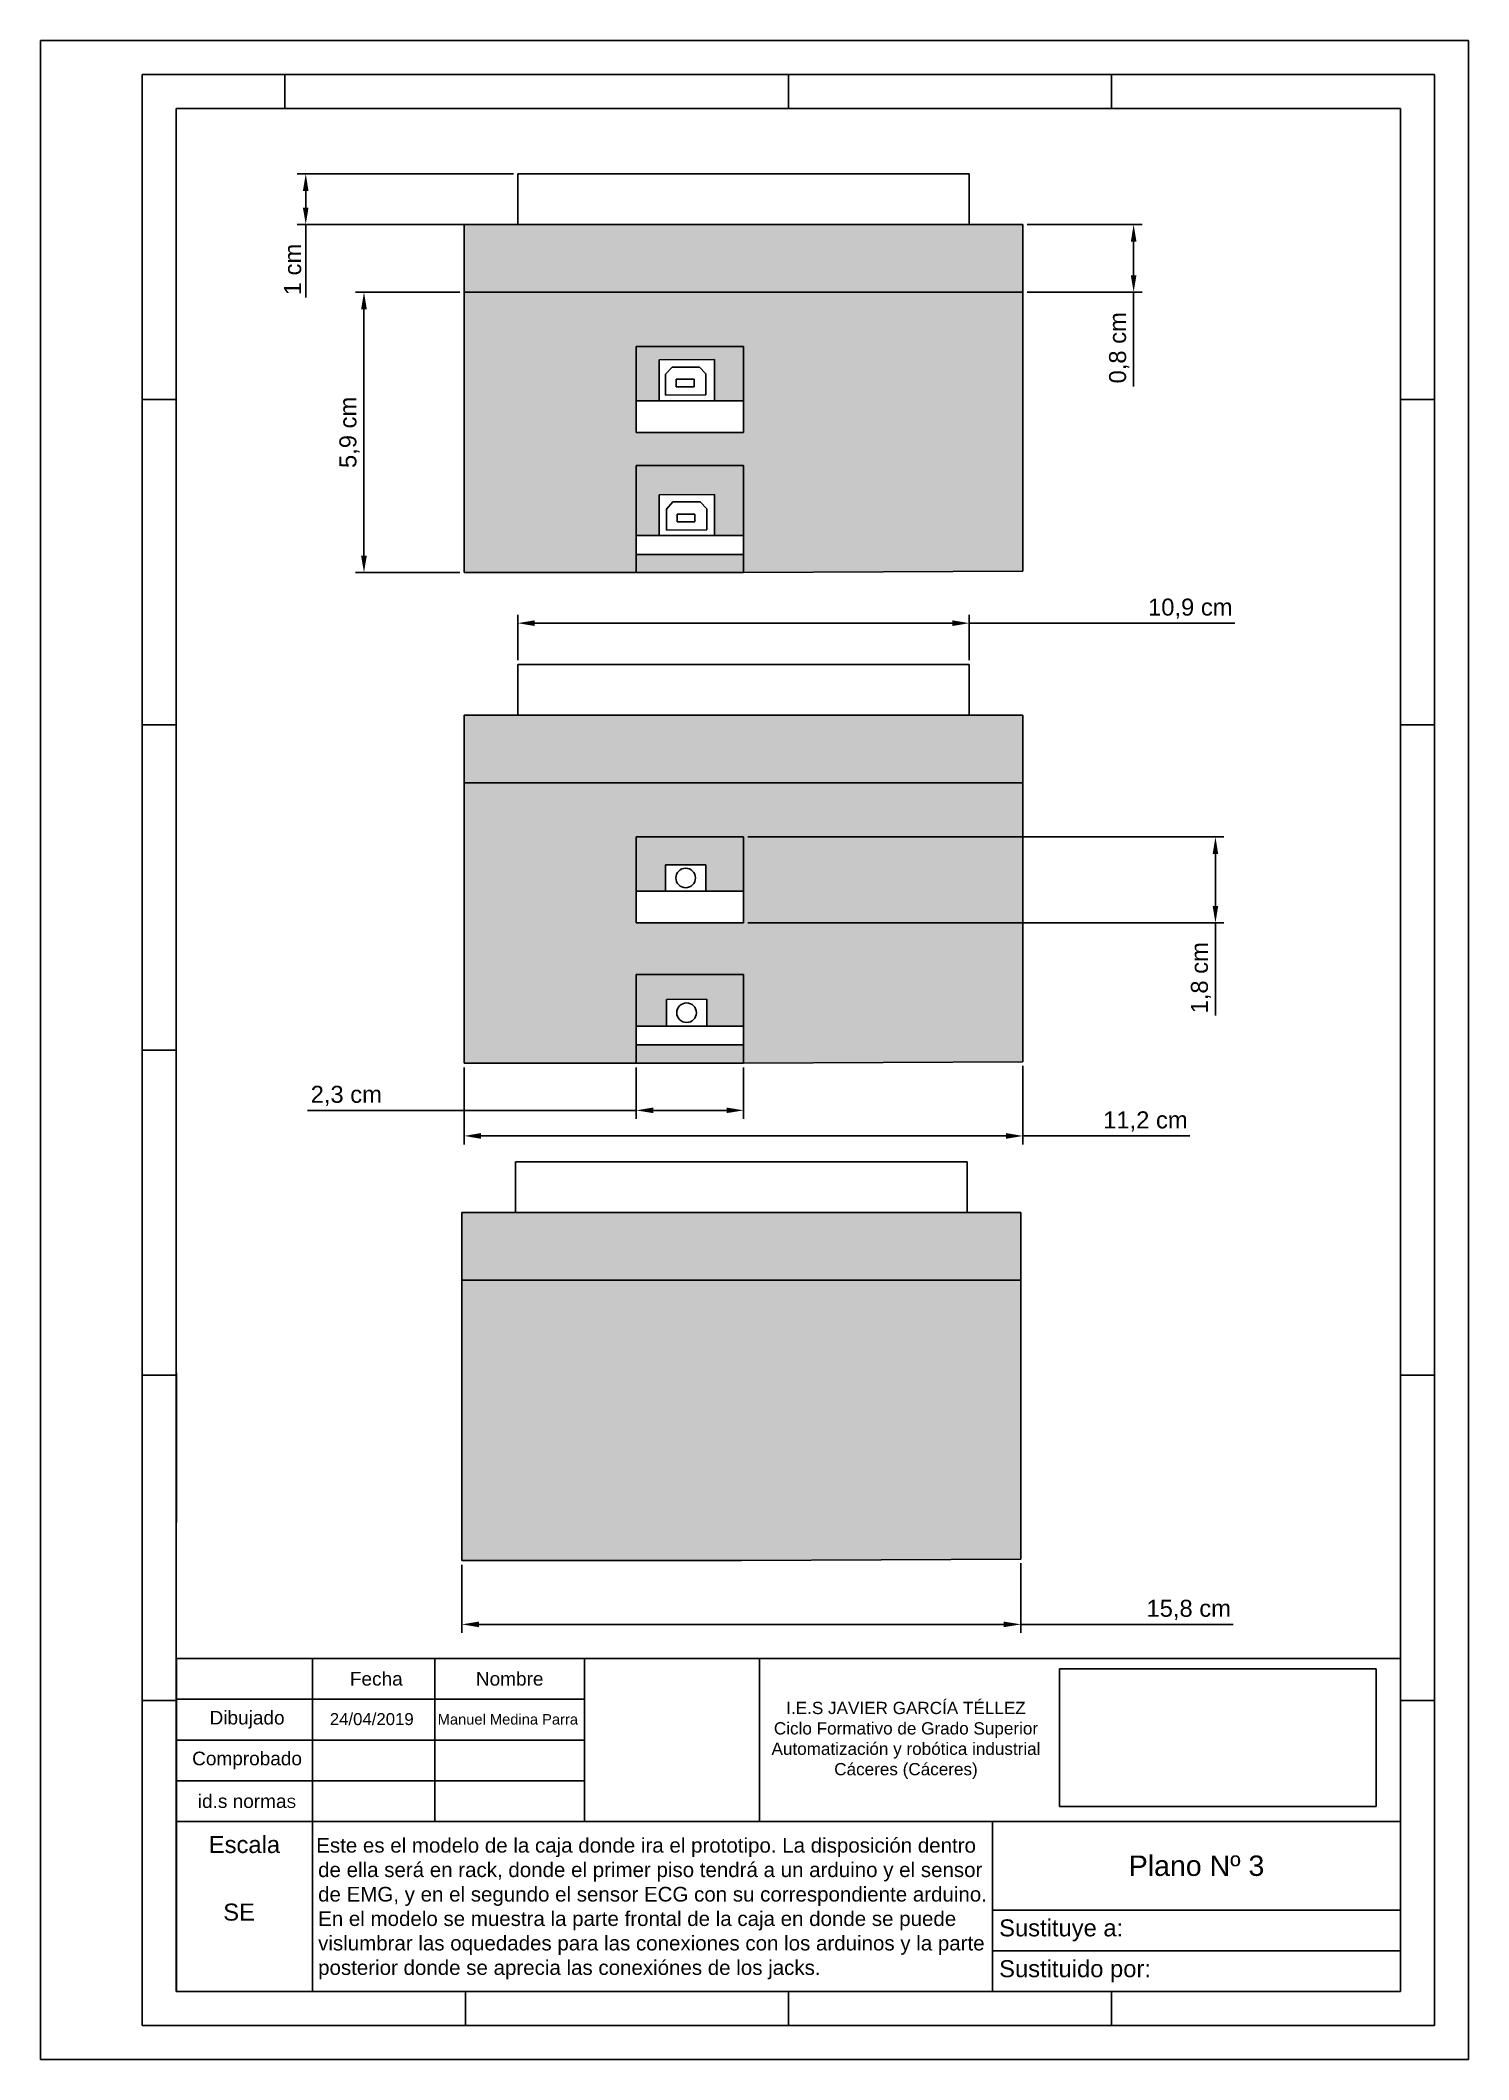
# Model space of a CAD drawing. Header units: millimetres. Extents: x 1693 to 1903, y 946 to 1243.
import ezdxf

# ---------------------------------------------------------------- set-up
doc = ezdxf.new("R2010")
doc.units = ezdxf.units.MM
doc.linetypes.add('JIS_02_4.0', pattern=[5.5, 4, -1.5])
doc.styles.get("Standard").update_dxf_attribs({"font": 'arial.ttf'})
doc.dimstyles.new('ISO-25', dxfattribs={"dimtxt": 2.5, "dimasz": 2.5, "dimexe": 1.25, "dimexo": 0.625, "dimtad": 1, "dimtxsty": 'Standard', "dimcen": 2.5, "dimadec": 0, "dimazin": 0, "dimtfac": 1, "dimtmove": 0, "dimatfit": 3, "dimfxl": 1, "dimarcsym": 0})
picture_1 = doc.add_image_def('image1.jpg', size_in_pixel=(1600, 696))

# ---------------------------------------------------------------- blocks, each defined once
blk = doc.blocks.new('*D10')
at = {"color": 0, "lineweight": -2, "transparency": 16777216}
for p, q in [((1837.81, 1216.05), (1854.71, 1216.05)), ((1853.46, 1213.55), (1853.46, 1208.6)), ((1837.81, 1206.1), (1854.71, 1206.1)), ((1853.46, 1206.1), (1853.46, 1192.24))]:
    blk.add_line(p, q, dxfattribs=at)
at = {"color": 0, "transparency": 16777216}
for points in [[(1853.05, 1213.55), (1853.88, 1213.55), (1853.46, 1216.05)], [(1853.05, 1208.6), (1853.88, 1208.6), (1853.46, 1206.1)]]:
    blk.add_solid(points, dxfattribs=at)
at = {"color": 0, "transparency": 16777216, "insert": (1851.33, 1197.92), "char_height": 2.5, "attachment_point": 5, "rotation": 90}
blk.add_mtext('0,8 cm', dxfattribs=at)
blk = doc.blocks.new('*D11')
at = {"color": 0, "lineweight": -2, "transparency": 16777216}
for p, q in [((1754.4, 1206.1), (1739.04, 1206.1)), ((1740.29, 1203.6), (1740.29, 1167.36)), ((1754.4, 1164.86), (1739.04, 1164.86))]:
    blk.add_line(p, q, dxfattribs=at)
at = {"color": 0, "transparency": 16777216}
for points in [[(1739.87, 1203.6), (1740.71, 1203.6), (1740.29, 1206.1)], [(1739.87, 1167.36), (1740.71, 1167.36), (1740.29, 1164.86)]]:
    blk.add_solid(points, dxfattribs=at)
at = {"color": 0, "transparency": 16777216, "insert": (1738.16, 1185.48), "char_height": 2.5, "attachment_point": 5, "rotation": 90}
blk.add_mtext('5,9 cm', dxfattribs=at)
blk = doc.blocks.new('*D12')
at = {"color": 0, "lineweight": -2, "transparency": 16777216}
for p, q in [((1796.73, 1125.97), (1866.74, 1125.97)), ((1865.49, 1123.47), (1865.49, 1115.83)), ((1796.73, 1113.33), (1866.74, 1113.33)), ((1865.49, 1113.33), (1865.49, 1099.7))]:
    blk.add_line(p, q, dxfattribs=at)
at = {"color": 0, "transparency": 16777216}
for points in [[(1865.07, 1123.47), (1865.9, 1123.47), (1865.49, 1125.97)], [(1865.07, 1115.83), (1865.9, 1115.83), (1865.49, 1113.33)]]:
    blk.add_solid(points, dxfattribs=at)
at = {"color": 0, "transparency": 16777216, "insert": (1863.36, 1105.26), "char_height": 2.5, "attachment_point": 5, "rotation": 90}
blk.add_mtext('1,8 cm', dxfattribs=at)
blk = doc.blocks.new('*D13')
at = {"color": 0, "lineweight": -2, "transparency": 16777216}
for p, q in [((1754.7, 1018.93), (1754.7, 1008.91)), ((1836.87, 1019.14), (1836.87, 1008.91)), ((1757.2, 1010.16), (1834.37, 1010.16)), ((1836.87, 1010.16), (1868.09, 1010.16))]:
    blk.add_line(p, q, dxfattribs=at)
at = {"color": 0, "transparency": 16777216}
for points in [[(1757.2, 1010.57), (1757.2, 1009.74), (1754.7, 1010.16)], [(1834.37, 1010.57), (1834.37, 1009.74), (1836.87, 1010.16)]]:
    blk.add_solid(points, dxfattribs=at)
at = {"color": 0, "transparency": 16777216, "insert": (1861.56, 1012.29), "char_height": 2.5, "attachment_point": 5}
blk.add_mtext('15,8 cm', dxfattribs=at)
blk = doc.blocks.new('*D14')
at = {"color": 0, "lineweight": -2, "transparency": 16777216}
for p, q in [((1762.28, 1223.51), (1730.48, 1223.51)), ((1731.73, 1221.01), (1731.73, 1218.55)), ((1762.28, 1216.05), (1730.48, 1216.05)), ((1731.73, 1216.05), (1731.73, 1205.33))]:
    blk.add_line(p, q, dxfattribs=at)
at = {"color": 0, "transparency": 16777216}
for points in [[(1731.31, 1221.01), (1732.14, 1221.01), (1731.73, 1223.51)], [(1731.31, 1218.55), (1732.14, 1218.55), (1731.73, 1216.05)]]:
    blk.add_solid(points, dxfattribs=at)
at = {"color": 0, "transparency": 16777216, "insert": (1729.82, 1209.44), "char_height": 2.5, "attachment_point": 5, "rotation": 90}
blk.add_mtext('1 cm', dxfattribs=at)
blk = doc.blocks.new('*D15')
at = {"color": 0, "lineweight": -2, "transparency": 16777216}
for p, q in [((1780.33, 1092.08), (1780.33, 1084.51)), ((1796.1, 1092.08), (1796.1, 1084.51)), ((1780.33, 1085.76), (1731.99, 1085.76)), ((1793.6, 1085.76), (1782.83, 1085.76))]:
    blk.add_line(p, q, dxfattribs=at)
at = {"color": 0, "transparency": 16777216}
for points in [[(1782.83, 1086.18), (1782.83, 1085.35), (1780.33, 1085.76)], [(1793.6, 1086.18), (1793.6, 1085.35), (1796.1, 1085.76)]]:
    blk.add_solid(points, dxfattribs=at)
at = {"color": 0, "transparency": 16777216, "insert": (1737.69, 1087.89), "char_height": 2.5, "attachment_point": 5}
blk.add_mtext('2,3 cm', dxfattribs=at)
blk = doc.blocks.new('*D16')
at = {"color": 0, "lineweight": -2, "transparency": 16777216}
for p, q in [((1762.91, 1151.98), (1762.91, 1158.67)), ((1829.3, 1151.98), (1829.3, 1158.67)), ((1765.41, 1157.42), (1826.8, 1157.42)), ((1829.3, 1157.42), (1868.33, 1157.42))]:
    blk.add_line(p, q, dxfattribs=at)
at = {"color": 0, "transparency": 16777216}
for points in [[(1765.41, 1157.84), (1765.41, 1157), (1762.91, 1157.42)], [(1826.8, 1157.84), (1826.8, 1157), (1829.3, 1157.42)]]:
    blk.add_solid(points, dxfattribs=at)
at = {"color": 0, "transparency": 16777216, "insert": (1861.79, 1159.55), "char_height": 2.5, "attachment_point": 5}
blk.add_mtext('10,9 cm', dxfattribs=at)
blk = doc.blocks.new('*D17')
at = {"color": 0, "lineweight": -2, "transparency": 16777216}
for p, q in [((1755.02, 1092.08), (1755.02, 1080.75)), ((1837.18, 1092.29), (1837.18, 1080.75)), ((1757.52, 1082), (1834.68, 1082)), ((1837.18, 1082), (1861.73, 1082))]:
    blk.add_line(p, q, dxfattribs=at)
at = {"color": 0, "transparency": 16777216}
for points in [[(1757.52, 1082.42), (1757.52, 1081.58), (1755.02, 1082)], [(1834.68, 1082.42), (1834.68, 1081.58), (1837.18, 1082)]]:
    blk.add_solid(points, dxfattribs=at)
at = {"color": 0, "transparency": 16777216, "insert": (1855.19, 1084.13), "char_height": 2.5, "attachment_point": 5}
blk.add_mtext('11,2 cm', dxfattribs=at)

msp = doc.modelspace()

# ---------------------------------------------------------------- hatches: boundary and pattern name
at = {"true_color": 0x636466}
h = msp.add_hatch(color=251, dxfattribs=at)
h.dxf.hatch_style = 1
h.paths.add_polyline_path([(1762.905, 1223.507), (1829.3, 1223.507), (1829.3, 1216.046), (1762.905, 1216.046)], flags=17)
edge = h.paths.add_edge_path()
edge.add_line((1762.905, 1223.507), (1829.3, 1223.507))
edge.add_line((1762.905, 1223.507), (1762.905, 1216.046))
edge.add_line((1762.905, 1216.046), (1755.021, 1216.046))
edge.add_line((1755.021, 1216.046), (1755.021, 1206.098))
edge.add_line((1755.021, 1206.098), (1762.905, 1206.098))
edge.add_line((1762.905, 1206.098), (1837.184, 1206.098))
edge.add_line((1837.184, 1206.098), (1837.184, 1216.046))
edge.add_line((1829.3, 1216.046), (1837.184, 1216.046))
edge.add_line((1829.3, 1223.507), (1829.3, 1216.046))
edge = h.paths.add_edge_path(flags=16)
edge.add_line((1762.905, 1216.046), (1829.3, 1216.046))
edge.add_line((1829.3, 1216.046), (1837.184, 1216.046))
edge.add_line((1837.184, 1216.046), (1837.184, 1206.098))
edge.add_line((1837.184, 1206.098), (1762.905, 1206.098))
edge.add_line((1755.021, 1206.098), (1762.905, 1206.098))
edge.add_line((1755.021, 1216.046), (1755.021, 1206.098))
edge.add_line((1762.905, 1216.046), (1755.021, 1216.046))
edge = h.paths.add_edge_path(flags=16)
edge.add_line((1837.184, 1206.098), (1829.3, 1206.098))
h = msp.add_hatch(color=251, dxfattribs=at)
h.dxf.hatch_style = 1
h.paths.add_polyline_path([(1755.021, 1216.046), (1837.184, 1216.046), (1837.184, 1206.098), (1829.3, 1206.098), (1755.021, 1206.098)])
h = msp.add_hatch(color=251, dxfattribs=at)
h.dxf.hatch_style = 1
h.paths.add_polyline_path([(1780.334, 1206.098), (1755.021, 1206.098), (1755.021, 1164.857), (1780.334, 1164.857)])
h.paths.add_polyline_path([(1796.103, 1164.857), (1796.103, 1206.098), (1829.3, 1206.098), (1837.184, 1206.098), (1837.184, 1165.064)])
at = {"true_color": 0xc7c8ca}
h = msp.add_hatch(color=9, dxfattribs=at)
h.dxf.hatch_style = 1
h.paths.add_polyline_path([(1780.334, 1206.098), (1796.103, 1206.098), (1796.103, 1190.145), (1791.823, 1190.145), (1791.823, 1196.183), (1783.672, 1196.133), (1783.672, 1190.145), (1780.334, 1190.145)])
at = {"true_color": 0x636466}
h = msp.add_hatch(color=251, dxfattribs=at)
h.dxf.hatch_style = 1
h.paths.add_polyline_path([(1780.334, 1206.098), (1796.103, 1206.098), (1796.103, 1198.122), (1780.334, 1198.122)])
at = {"true_color": 0xc7c8ca}
h = msp.add_hatch(color=9, dxfattribs=at)
h.dxf.hatch_style = 1
h.paths.add_polyline_path([(1796.103, 1185.478), (1780.334, 1185.478), (1780.334, 1170.305), (1783.672, 1170.305), (1783.672, 1176.293), (1791.823, 1176.343), (1791.823, 1170.305), (1796.103, 1170.305)])
at = {"true_color": 0x636466}
h = msp.add_hatch(color=251, dxfattribs=at)
h.dxf.hatch_style = 1
h.paths.add_polyline_path([(1796.103, 1185.478), (1780.334, 1185.478), (1780.334, 1180.631), (1796.103, 1180.631)])
at = {"true_color": 0xc7c8ca}
h = msp.add_hatch(color=9, dxfattribs=at)
h.dxf.hatch_style = 1
h.paths.add_polyline_path([(1780.334, 1167.53), (1796.103, 1167.53), (1796.103, 1164.857), (1780.334, 1164.857)])
at = {"true_color": 0x636466}
h = msp.add_hatch(color=251, dxfattribs=at)
h.dxf.hatch_style = 1
h.paths.add_polyline_path([(1762.905, 1151.356), (1829.3, 1151.356), (1829.3, 1143.895), (1762.905, 1143.895)], flags=17)
edge = h.paths.add_edge_path()
edge.add_line((1762.905, 1151.356), (1829.3, 1151.356))
edge.add_line((1762.905, 1151.356), (1762.905, 1143.895))
edge.add_line((1762.905, 1143.895), (1755.021, 1143.895))
edge.add_line((1755.021, 1143.895), (1755.021, 1133.947))
edge.add_line((1755.021, 1133.947), (1762.905, 1133.947))
edge.add_line((1762.905, 1133.947), (1837.184, 1133.947))
edge.add_line((1837.184, 1133.947), (1837.184, 1143.895))
edge.add_line((1829.3, 1143.895), (1837.184, 1143.895))
edge.add_line((1829.3, 1151.356), (1829.3, 1143.895))
edge = h.paths.add_edge_path(flags=16)
edge.add_line((1762.905, 1143.895), (1829.3, 1143.895))
edge.add_line((1829.3, 1143.895), (1837.184, 1143.895))
edge.add_line((1837.184, 1143.895), (1837.184, 1133.947))
edge.add_line((1837.184, 1133.947), (1762.905, 1133.947))
edge.add_line((1755.021, 1133.947), (1762.905, 1133.947))
edge.add_line((1755.021, 1143.895), (1755.021, 1133.947))
edge.add_line((1762.905, 1143.895), (1755.021, 1143.895))
edge = h.paths.add_edge_path(flags=16)
edge.add_line((1837.184, 1133.947), (1829.3, 1133.947))
h = msp.add_hatch(color=251, dxfattribs=at)
h.dxf.hatch_style = 1
h.paths.add_polyline_path([(1755.021, 1143.895), (1837.184, 1143.895), (1837.184, 1133.947), (1829.3, 1133.947), (1755.021, 1133.947)])
h = msp.add_hatch(color=251, dxfattribs=at)
h.dxf.hatch_style = 1
h.paths.add_polyline_path([(1780.334, 1133.947), (1755.021, 1133.947), (1755.021, 1092.706), (1780.334, 1092.706)])
h.paths.add_polyline_path([(1796.103, 1092.706), (1796.103, 1133.947), (1829.3, 1133.947), (1837.184, 1133.947), (1837.184, 1092.913)])
at = {"true_color": 0xc7c8ca}
h = msp.add_hatch(color=9, dxfattribs=at)
h.dxf.hatch_style = 1
h.paths.add_polyline_path([(1780.334, 1133.947), (1796.103, 1133.947), (1796.103, 1117.994), (1791.823, 1117.994), (1791.823, 1124.032), (1783.672, 1123.982), (1783.672, 1117.994), (1780.334, 1117.994)])
h = msp.add_hatch(color=9, dxfattribs=at)
h.dxf.hatch_style = 1
h.paths.add_polyline_path([(1784.625, 1117.994), (1780.334, 1117.994), (1780.334, 1133.947), (1796.103, 1133.947), (1796.103, 1117.994), (1790.559, 1117.994), (1790.559, 1121.895), (1784.625, 1121.895)])
at = {"true_color": 0x939598}
h = msp.add_hatch(color=252, dxfattribs=at)
h.dxf.hatch_style = 1
h.paths.add_polyline_path([(1780.334, 1133.947), (1796.103, 1133.947), (1796.103, 1125.971), (1780.334, 1125.971)])
at = {"true_color": 0x636466}
h = msp.add_hatch(color=251, dxfattribs=at)
h.dxf.hatch_style = 1
h.paths.add_polyline_path([(1780.334, 1133.947), (1796.103, 1133.947), (1796.103, 1125.971), (1780.334, 1125.971)])
at = {"true_color": 0xc7c8ca}
h = msp.add_hatch(color=9, dxfattribs=at)
h.dxf.hatch_style = 1
h.paths.add_polyline_path([(1796.103, 1113.327), (1780.334, 1113.327), (1780.334, 1098.154), (1783.672, 1098.154), (1783.672, 1104.142), (1791.823, 1104.192), (1791.823, 1098.154), (1796.103, 1098.154)])
h = msp.add_hatch(color=9, dxfattribs=at)
h.dxf.hatch_style = 1
h.paths.add_polyline_path([(1780.334, 1098.154), (1784.761, 1098.154), (1784.761, 1102.055), (1790.695, 1102.097), (1790.695, 1098.154), (1796.103, 1098.154), (1796.103, 1113.327), (1780.334, 1113.327)])
at = {"true_color": 0x636466}
h = msp.add_hatch(color=251, dxfattribs=at)
h.dxf.hatch_style = 1
h.paths.add_polyline_path([(1796.103, 1113.327), (1780.334, 1113.327), (1780.334, 1105.74), (1796.103, 1105.74)])
at = {"true_color": 0xc7c8ca}
h = msp.add_hatch(color=9, dxfattribs=at)
h.dxf.hatch_style = 1
h.paths.add_polyline_path([(1780.334, 1095.379), (1796.103, 1095.379), (1796.103, 1092.706), (1780.334, 1092.706)])
at = {"true_color": 0x636466}
h = msp.add_hatch(color=251, dxfattribs=at)
h.dxf.hatch_style = 1
h.paths.add_polyline_path([(1762.586, 1078.203), (1828.981, 1078.203), (1828.981, 1070.742), (1762.586, 1070.742)], flags=17)
edge = h.paths.add_edge_path()
edge.add_line((1762.586, 1078.203), (1828.981, 1078.203))
edge.add_line((1762.586, 1078.203), (1762.586, 1070.742))
edge.add_line((1762.586, 1070.742), (1754.701, 1070.742))
edge.add_line((1754.701, 1070.742), (1754.701, 1060.795))
edge.add_line((1754.701, 1060.795), (1762.586, 1060.795))
edge.add_line((1762.586, 1060.795), (1836.865, 1060.795))
edge.add_line((1836.865, 1060.795), (1836.865, 1070.742))
edge.add_line((1828.981, 1070.742), (1836.865, 1070.742))
edge.add_line((1828.981, 1078.203), (1828.981, 1070.742))
edge = h.paths.add_edge_path(flags=16)
edge.add_line((1762.586, 1070.742), (1828.981, 1070.742))
edge.add_line((1828.981, 1070.742), (1836.865, 1070.742))
edge.add_line((1836.865, 1070.742), (1836.865, 1060.795))
edge.add_line((1836.865, 1060.795), (1762.586, 1060.795))
edge.add_line((1754.701, 1060.795), (1762.586, 1060.795))
edge.add_line((1754.701, 1070.742), (1754.701, 1060.795))
edge.add_line((1762.586, 1070.742), (1754.701, 1070.742))
edge = h.paths.add_edge_path(flags=16)
edge.add_line((1836.865, 1060.795), (1828.981, 1060.795))
h = msp.add_hatch(color=251, dxfattribs=at)
h.dxf.hatch_style = 1
h.paths.add_polyline_path([(1754.701, 1070.742), (1836.865, 1070.742), (1836.865, 1060.795), (1828.981, 1060.795), (1754.701, 1060.795)])
h = msp.add_hatch(color=251, dxfattribs=at)
h.dxf.hatch_style = 1
h.paths.add_polyline_path([(1836.865, 1070.742), (1754.701, 1070.742), (1754.701, 1060.795), (1780.015, 1060.795), (1795.783, 1060.795), (1828.981, 1060.795), (1836.865, 1060.795)])
h.paths.add_polyline_path([(1836.865, 1060.795), (1828.981, 1060.795), (1795.783, 1060.795), (1780.015, 1060.795), (1754.701, 1060.795), (1754.701, 1019.553), (1780.015, 1019.553), (1795.783, 1019.553), (1836.865, 1019.761)])
h = msp.add_hatch(color=251, dxfattribs=at)
h.dxf.hatch_style = 1
h.paths.add_polyline_path([(1780.015, 1060.795), (1754.701, 1060.795), (1754.701, 1019.553), (1780.015, 1019.553)])
h.paths.add_polyline_path([(1795.783, 1019.553), (1795.783, 1060.795), (1828.981, 1060.795), (1836.865, 1060.795), (1836.865, 1019.761)])
h = msp.add_hatch(color=251, dxfattribs=at)
h.dxf.hatch_style = 1
h.paths.add_polyline_path([(1795.783, 1040.174), (1780.015, 1040.174), (1780.015, 1032.588), (1795.783, 1032.588)])

# ---------------------------------------------------------------- linework, layer by layer
for p, q in [((1902.713, 1243.139), (1692.713, 1243.139)), ((1692.713, 1243.139), (1692.713, 946.139)), ((1902.713, 946.139), (1902.713, 1243.139)), ((1897.713, 1238.139), (1707.693, 1238.139)), ((1707.693, 951.139), (1707.693, 1238.139)), ((1728.659, 1238.139), (1728.659, 1233.139)), ((1802.703, 1238.139), (1802.703, 1233.14)), ((1850.208, 1238.139), (1850.208, 1233.139)), ((1897.713, 956.139), (1897.713, 1238.139)), ((1892.713, 1233.14), (1712.693, 1233.14)), ((1712.693, 1233.14), (1712.693, 956.139)), ((1892.713, 956.139), (1892.713, 1233.14)), ((1762.905, 1223.507), (1762.905, 1216.046)), ((1762.905, 1216.046), (1762.905, 1223.507)), ((1762.905, 1223.507), (1829.3, 1223.507)), ((1829.3, 1223.507), (1829.3, 1216.046)), ((1755.021, 1206.098), (1755.021, 1216.046)), ((1755.021, 1216.046), (1837.184, 1216.046)), ((1837.184, 1216.046), (1837.184, 1206.098)), ((1755.021, 1206.098), (1755.021, 1164.857)), ((1780.334, 1206.098), (1755.021, 1206.098)), ((1780.334, 1206.098), (1796.103, 1206.098)), ((1796.103, 1206.098), (1829.3, 1206.098)), ((1829.3, 1206.098), (1837.184, 1206.098)), ((1837.184, 1165.064), (1837.184, 1206.098)), ((1780.334, 1198.122), (1796.103, 1198.122)), ((1780.334, 1198.122), (1780.334, 1190.145)), ((1796.103, 1198.122), (1796.103, 1190.145)), ((1712.693, 1190.306), (1707.693, 1190.306)), ((1780.334, 1190.145), (1780.334, 1185.478)), ((1780.334, 1190.145), (1783.672, 1190.145)), ((1791.823, 1190.145), (1796.103, 1190.145)), ((1796.103, 1190.145), (1796.103, 1185.478)), ((1897.713, 1190.306), (1892.713, 1190.306)), ((1796.103, 1185.478), (1780.334, 1185.478)), ((1780.334, 1180.631), (1796.103, 1180.631)), ((1780.334, 1180.631), (1780.334, 1170.305)), ((1796.103, 1180.631), (1796.103, 1170.305)), ((1780.334, 1170.305), (1780.334, 1167.53)), ((1783.672, 1170.305), (1780.334, 1170.305)), ((1791.823, 1170.305), (1796.103, 1170.305)), ((1796.103, 1167.53), (1796.103, 1170.305)), ((1780.334, 1167.53), (1796.103, 1167.53)), ((1780.334, 1164.857), (1780.334, 1167.53)), ((1796.103, 1164.857), (1796.103, 1167.53)), ((1780.334, 1164.857), (1755.021, 1164.857)), ((1780.334, 1164.857), (1796.103, 1164.857)), ((1796.103, 1164.857), (1837.184, 1165.064)), ((1762.905, 1151.356), (1762.905, 1143.895)), ((1755.021, 1143.895), (1837.184, 1143.895)), ((1755.021, 1143.895), (1755.021, 1133.947)), ((1712.693, 1142.473), (1707.693, 1142.473)), ((1897.713, 1142.473), (1892.713, 1142.473)), ((1755.021, 1133.947), (1755.021, 1092.706)), ((1780.334, 1133.947), (1755.021, 1133.947)), ((1780.334, 1133.947), (1796.103, 1133.947)), ((1796.103, 1133.947), (1829.3, 1133.947)), ((1837.184, 1133.947), (1829.3, 1133.947)), ((1837.184, 1092.913), (1837.184, 1133.947)), ((1780.334, 1125.971), (1796.103, 1125.971)), ((1796.103, 1125.971), (1780.334, 1125.971)), ((1780.334, 1125.971), (1780.334, 1117.994)), ((1796.103, 1125.971), (1796.103, 1117.994)), ((1784.625, 1117.994), (1784.625, 1121.895)), ((1784.625, 1121.895), (1790.559, 1121.895)), ((1790.559, 1121.895), (1790.559, 1117.994)), ((1780.334, 1117.994), (1780.334, 1113.327)), ((1784.625, 1117.994), (1780.334, 1117.994)), ((1790.559, 1117.994), (1796.103, 1117.994)), ((1796.103, 1117.994), (1796.103, 1113.327)), ((1796.103, 1113.327), (1780.334, 1113.327)), ((1780.334, 1105.74), (1796.103, 1105.74)), ((1780.334, 1105.74), (1780.334, 1092.706)), ((1796.103, 1105.74), (1796.103, 1098.154)), ((1780.334, 1098.154), (1780.334, 1095.379)), ((1780.334, 1098.154), (1784.761, 1098.154)), ((1790.695, 1098.154), (1796.103, 1098.154)), ((1796.103, 1095.379), (1796.103, 1098.154)), ((1796.103, 1098.154), (1796.103, 1092.706)), ((1707.693, 1094.639), (1712.693, 1094.639)), ((1780.334, 1095.379), (1796.103, 1095.379)), ((1780.334, 1092.706), (1780.334, 1095.379)), ((1796.103, 1092.706), (1796.103, 1095.379)), ((1780.334, 1092.706), (1755.021, 1092.706)), ((1780.334, 1092.706), (1796.103, 1092.706)), ((1796.103, 1092.706), (1837.184, 1092.913)), ((1762.586, 1078.203), (1762.586, 1070.742)), ((1762.586, 1078.203), (1828.981, 1078.203)), ((1828.981, 1078.203), (1828.981, 1070.742)), ((1754.701, 1070.742), (1836.865, 1070.742)), ((1754.701, 1070.742), (1754.701, 1060.795)), ((1836.865, 1060.795), (1836.865, 1070.742)), ((1754.701, 1060.795), (1754.701, 1019.553)), ((1780.015, 1060.795), (1754.701, 1060.795)), ((1780.015, 1060.795), (1795.783, 1060.795)), ((1795.783, 1060.795), (1828.981, 1060.795)), ((1828.981, 1060.795), (1836.865, 1060.795)), ((1836.865, 1019.761), (1836.865, 1060.795)), ((1712.693, 1046.806), (1707.693, 1046.806)), ((1712.693, 1046.139), (1712.693, 1046.139)), ((1712.713, 1047.139), (1712.713, 1025.139)), ((1897.713, 1046.806), (1892.713, 1046.806)), ((1780.015, 1019.553), (1754.701, 1019.553)), ((1780.015, 1019.553), (1795.783, 1019.553)), ((1795.783, 1019.553), (1836.865, 1019.761)), ((1732.713, 1005.139), (1712.713, 1005.139)), ((1712.713, 1005.139), (1712.713, 999.139)), ((1750.713, 1005.139), (1732.713, 1005.139)), ((1732.713, 1005.139), (1732.713, 999.139)), ((1772.713, 1005.139), (1750.713, 1005.139)), ((1750.713, 981.139), (1750.713, 1005.139)), ((1802.713, 1005.139), (1772.713, 1005.139)), ((1772.713, 981.139), (1772.713, 1005.139)), ((1798.461, 981.139), (1798.461, 1005.139)), ((1892.713, 1005.139), (1802.713, 1005.139)), ((1892.713, 981.139), (1892.713, 1005.139)), ((1712.693, 998.973), (1707.693, 998.973)), ((1772.713, 999.139), (1712.693, 999.139)), ((1712.713, 999.139), (1712.713, 993.139)), ((1732.713, 999.139), (1732.713, 993.139)), ((1897.713, 998.973), (1892.713, 998.973)), ((1712.713, 993.139), (1712.713, 987.139)), ((1772.713, 993.139), (1712.713, 993.139)), ((1732.713, 993.139), (1732.713, 987.139)), ((1712.713, 987.139), (1712.713, 981.139)), ((1772.713, 987.139), (1712.713, 987.139)), ((1732.713, 987.139), (1732.713, 981.139)), ((1712.713, 981.139), (1712.713, 956.139)), ((1732.713, 981.139), (1712.713, 981.139)), ((1732.713, 981.139), (1732.713, 956.139)), ((1732.713, 981.139), (1750.713, 981.139)), ((1750.713, 981.139), (1772.713, 981.139)), ((1772.713, 981.139), (1802.713, 981.139)), ((1802.713, 981.139), (1892.713, 981.139)), ((1832.713, 956.139), (1832.713, 981.139)), ((1892.713, 968.139), (1892.713, 981.139)), ((1832.713, 968.139), (1892.713, 968.139)), ((1892.713, 962.139), (1892.713, 968.139)), ((1892.713, 962.139), (1832.713, 962.139)), ((1892.713, 956.139), (1892.713, 962.139)), ((1712.693, 956.139), (1892.713, 956.139)), ((1712.713, 956.139), (1732.713, 956.139)), ((1732.713, 956.139), (1832.713, 956.139)), ((1755.198, 956.139), (1755.198, 951.139)), ((1802.703, 951.139), (1802.703, 956.139)), ((1832.713, 956.139), (1892.713, 956.139)), ((1850.208, 956.139), (1850.208, 951.139)), ((1897.713, 956.139), (1897.713, 951.139)), ((1897.713, 951.139), (1707.693, 951.139)), ((1692.713, 946.139), (1902.713, 946.139))]:
    msp.add_line(p, q)
at = {"color": 9, "true_color": 0xc7c8ca}
for p, q in [((1762.905, 1223.507), (1829.3, 1223.507)), ((1829.3, 1223.507), (1829.3, 1216.046)), ((1755.021, 1216.046), (1755.021, 1206.098)), ((1837.184, 1216.046), (1837.184, 1206.098)), ((1837.184, 1206.098), (1829.3, 1206.098)), ((1762.905, 1151.356), (1829.3, 1151.356)), ((1829.3, 1151.356), (1829.3, 1143.895)), ((1755.021, 1143.895), (1755.021, 1133.947)), ((1837.184, 1143.895), (1837.184, 1133.947)), ((1837.184, 1133.947), (1829.3, 1133.947)), ((1762.586, 1078.203), (1828.981, 1078.203)), ((1828.981, 1078.203), (1828.981, 1070.742)), ((1754.701, 1070.742), (1754.701, 1060.795)), ((1836.865, 1070.742), (1836.865, 1060.795)), ((1836.865, 1060.795), (1828.981, 1060.795))]:
    msp.add_line(p, q, dxfattribs=at)
at = {"color": 18, "true_color": 0x000000}
for p, q in [((1783.672, 1196.133), (1791.823, 1196.183)), ((1783.672, 1190.145), (1783.672, 1196.133)), ((1784.625, 1194.046), (1785.586, 1195.089)), ((1784.625, 1190.957), (1784.625, 1194.046)), ((1785.586, 1195.089), (1789.636, 1195.089)), ((1790.559, 1194.087), (1789.598, 1195.131)), ((1790.559, 1190.999), (1790.559, 1194.087)), ((1791.823, 1196.183), (1791.823, 1190.145)), ((1784.625, 1190.957), (1790.559, 1190.999)), ((1786.216, 1193.299), (1786.216, 1192.164)), ((1788.824, 1193.299), (1786.216, 1193.299)), ((1786.216, 1192.164), (1788.824, 1192.164)), ((1788.824, 1192.164), (1788.824, 1193.299)), ((1783.672, 1190.145), (1791.823, 1190.145)), ((1783.672, 1176.293), (1791.823, 1176.343)), ((1783.672, 1170.305), (1783.672, 1176.293)), ((1791.823, 1176.343), (1791.823, 1170.305)), ((1784.761, 1174.206), (1785.722, 1175.249)), ((1784.761, 1171.117), (1784.761, 1174.206)), ((1785.722, 1175.249), (1789.772, 1175.249)), ((1786.352, 1173.459), (1786.352, 1172.324)), ((1788.96, 1173.459), (1786.352, 1173.459)), ((1788.96, 1172.324), (1788.96, 1173.459)), ((1790.695, 1174.248), (1789.734, 1175.291)), ((1790.695, 1171.159), (1790.695, 1174.248)), ((1783.672, 1170.305), (1791.823, 1170.305)), ((1784.761, 1171.117), (1790.695, 1171.159)), ((1786.352, 1172.324), (1788.96, 1172.324)), ((1784.625, 1121.895), (1784.625, 1117.994)), ((1784.625, 1121.895), (1790.559, 1121.895)), ((1790.559, 1121.895), (1790.559, 1117.994)), ((1784.625, 1117.994), (1790.559, 1117.994)), ((1784.761, 1102.055), (1790.695, 1102.097)), ((1784.761, 1102.055), (1784.761, 1098.154)), ((1790.695, 1102.097), (1790.695, 1098.154)), ((1790.695, 1098.154), (1784.761, 1098.154))]:
    msp.add_line(p, q, dxfattribs=at)
at = {"linetype": 'JIS_02_4.0'}
msp.add_line((1902.713, 956.139), (1902.713, 956.139), dxfattribs=at)
at = {"color": 18, "true_color": 0x000000}
for centre in [(1787.592, 1119.944), (1787.728, 1100.125)]:
    msp.add_circle(centre, 1.44, dxfattribs=at)

# ---------------------------------------------------------------- texts
for s, height, p in [('24/04/2019', 1.7645, (1735.265, 995.345)), ('Manuel Medina Parra', 1.54493, (1751.131, 995.419))]:
    msp.add_text(s, height=height).set_placement(p)
for s, width, gutter_width, heights, insert, char_height, attachment_point in [(' Fecha', 18, 12.5, [0], (1741.713, 1002.139), 2, 5), ('Nombre', 22, 12.5, [0], (1761.713, 1002.139), 2, 5), ('\\pxqc,t5;I.E.S JAVIER GARCÍA TÉLLEZ\\PCiclo Formativo de Grado Superior\\PAutomatización y robótica industrial\\P\\pq*;Cáceres (Cáceres)', 46.81255, 12.5, [18.664], (1819.986, 993.093), 1.8, 5), (' Dibujado', 20, 12.5, [0], (1722.713, 997.433), 2, 2), ('\\pxqc; Comprobado', 20, 12.5, [0], (1722.713, 991.434), 2, 2), ('\\pxqc;{\\H0.8x; id.s norma\\H0.75x;S}', 20.0415, 12.5, [0], (1722.693, 985.156), 2.5, 2), ('\\pxqc;Escala', 20, 12.5, [0], (1712.713, 979.025), 2.5, 1), (' \\P {\\H1.50001x;Este es el modelo de la caja donde ira el prototipo. La disposición dentro \\P de ella será en rack, donde el primer piso tendrá a un arduino y el sensor \\P de EMG, y en el segundo el sensor ECG con su correspondiente arduino. \\P En el modelo se muestra la parte frontal de la caja en donde se puede \\P vislumbrar las oquedades para las conexiones con los arduinos y la parte \\P posterior donde se aprecia las conexiónes de los jacks.  }', 100, 7.192, [25], (1732.713, 981.139), 1.43833, 1), ('Plano Nº 3', 60, 12.5, [0], (1862.713, 974.639), 3, 5), ('SE', 20, 12.5, [0], (1719.599, 969.085), 2.5, 1), ('\\pxql; Sustituye a:', 60, 12.5, [0], (1862.713, 965.139), 2.5, 5), ('\\pxql; Sustituido por:', 60, 12.5, [0], (1862.713, 959.139), 2.5, 5)]:
    msp.add_mtext_dynamic_manual_height_columns(s, width=width, gutter_width=gutter_width, heights=heights, dxfattribs=dict(insert=insert, char_height=char_height, attachment_point=attachment_point))

# ---------------------------------------------------------------- dimensions: what is measured, and where the dimension line sits
for base, p1, p2, text, picture, middle in [((1731.725, 1216.046), (1762.905, 1223.507), (1762.905, 1216.046), '1 cm', '*D14', (1729.825, 1209.44)), ((1853.462, 1206.098), (1837.184, 1216.046), (1837.184, 1206.098), '0,8 cm', '*D10', (1851.334, 1197.918)), ((1740.289, 1164.857), (1755.021, 1206.098), (1755.021, 1164.857), '5,9 cm', '*D11', (1738.161, 1185.478))]:
    dim = msp.add_linear_dim(base=base, p1=p1, p2=p2, angle=90, text=text, dimstyle='ISO-25')
    dim.commit()
    dim.dimension.update_dxf_attribs({"geometry": picture, "text_midpoint": middle})
for base, p1, p2, text, picture, middle in [((1829.3, 1157.42), (1762.905, 1151.356), (1829.3, 1151.356), '10,9 cm', '*D16', (1861.793, 1157.42)), ((1796.103, 1085.763), (1780.334, 1092.706), (1796.103, 1092.706), '2,3 cm', '*D15', (1737.692, 1085.763)), ((1837.184, 1081.999), (1755.021, 1092.706), (1837.184, 1092.913), '11,2 cm', '*D17', (1855.193, 1081.999)), ((1836.865, 1010.158), (1754.701, 1019.553), (1836.865, 1019.761), '15,8 cm', '*D13', (1861.555, 1010.158))]:
    dim = msp.add_linear_dim(base=base, p1=p1, p2=p2, text=text, dimstyle='ISO-25')
    dim.commit()
    dim.dimension.update_dxf_attribs({"geometry": picture, "text_midpoint": middle, "dimtype": 160})
dim = msp.add_linear_dim(base=(1865.486, 1113.327), p1=(1796.103, 1125.971), p2=(1796.103, 1113.327), angle=90, text='1,8 cm', dimstyle='ISO-25')
dim.commit()
dim.dimension.update_dxf_attribs({"geometry": '*D12', "text_midpoint": (1865.486, 1105.264), "dimtype": 160})

# ---------------------------------------------------------------- pictures from other files: only their frames are drawn
image = msp.add_image(picture_1, insert=(1842.551, 983.384), size_in_units=(46.556, 20.252))
image.dxf.flags = 7

doc.saveas('drawing.dxf')
